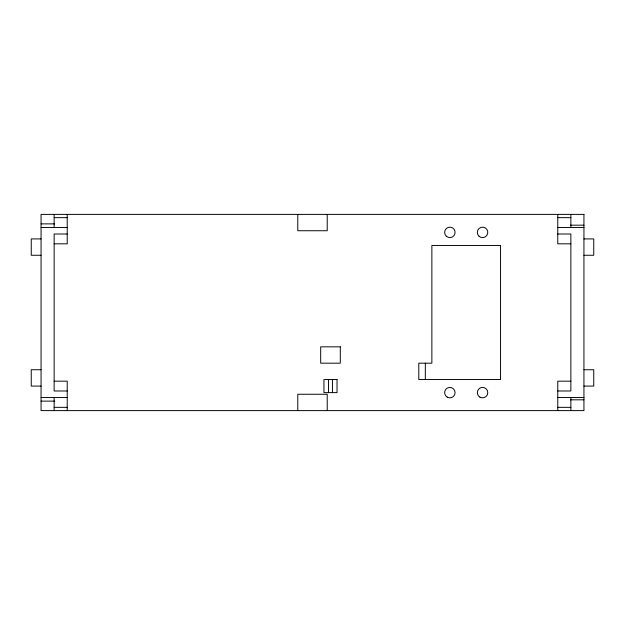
<?xml version="1.0" encoding="UTF-8"?>
<svg xmlns="http://www.w3.org/2000/svg" width="625" height="625" viewBox="0 0 625 625"><rect width="100%" height="100%" fill="white"/><g stroke="black" fill="none" stroke-linecap="round" stroke-linejoin="round"><path stroke-width="0.94" d="M54.141 217.656L67.227 217.656M557.773 217.656L570.859 217.656M41.062 223.875L54.625 223.875M570.375 225.18L583.938 225.18M41.062 227.469L67.227 227.469M557.773 227.469L583.938 227.469M67.227 234.008L54.141 234.008L54.141 390.992L67.227 390.992M557.773 234.008L570.859 234.008L570.859 390.992L557.773 390.992M41.062 238.914L31.25 238.914L31.25 255.266L41.062 255.266M583.938 238.914L593.75 238.914L593.75 255.266L583.938 255.266M54.141 243.82L67.227 243.82L67.227 214.391M570.859 243.82L557.773 243.82L557.773 214.391M41.062 369.734L31.25 369.734L31.25 386.086L41.062 386.086M583.938 369.734L593.75 369.734L593.75 386.086L583.938 386.086M54.141 381.18L67.227 381.18L67.227 410.609M570.859 381.18L557.773 381.18L557.773 410.609M41.062 397.531L67.227 397.531M557.773 397.531L583.938 397.531M570.375 399.82L583.938 399.82M41.062 401.125L54.625 401.125M54.141 407.344L67.227 407.344M557.773 407.344L570.859 407.344M570.859 214.391L570.859 227.469M570.859 397.531L570.859 410.609M425.328 363.188L425.328 379.539M332.445 379.539L332.445 392.625M328.523 379.539L328.523 392.625M327.219 214.391L327.219 230.742L297.781 230.742L297.781 214.391M327.219 410.609L327.219 394.258L297.781 394.258L297.781 410.609M54.141 214.391L54.141 227.469M54.141 397.531L54.141 410.609M583.938 214.391L41.062 214.391L41.062 410.609L583.938 410.609L583.938 214.391M500.547 245.461L431.867 245.461L431.867 363.188L418.789 363.188L418.789 379.539L500.547 379.539L500.547 245.461M340.297 346.836L320.68 346.836L320.68 363.188L340.297 363.188L340.297 346.836M337.031 379.539L323.945 379.539L323.945 392.625L337.031 392.625L337.031 379.539M479.055 236.266A5.234 5.234 0 0 0 487.68 233.461A5.234 5.234 0 0 0 480.938 227.398A5.234 5.234 0 0 0 479.055 236.266M446.352 236.266A5.234 5.234 0 0 0 454.977 233.461A5.234 5.234 0 0 0 448.234 227.398A5.234 5.234 0 0 0 446.352 236.266M479.945 397.156A5.234 5.234 0 0 0 487.789 392.625A5.234 5.234 0 0 0 479.945 388.094A5.234 5.234 0 0 0 479.945 397.156M447.242 397.156A5.234 5.234 0 0 0 455.086 392.625A5.234 5.234 0 0 0 447.242 388.094A5.234 5.234 0 0 0 447.242 397.156"/></g></svg>
